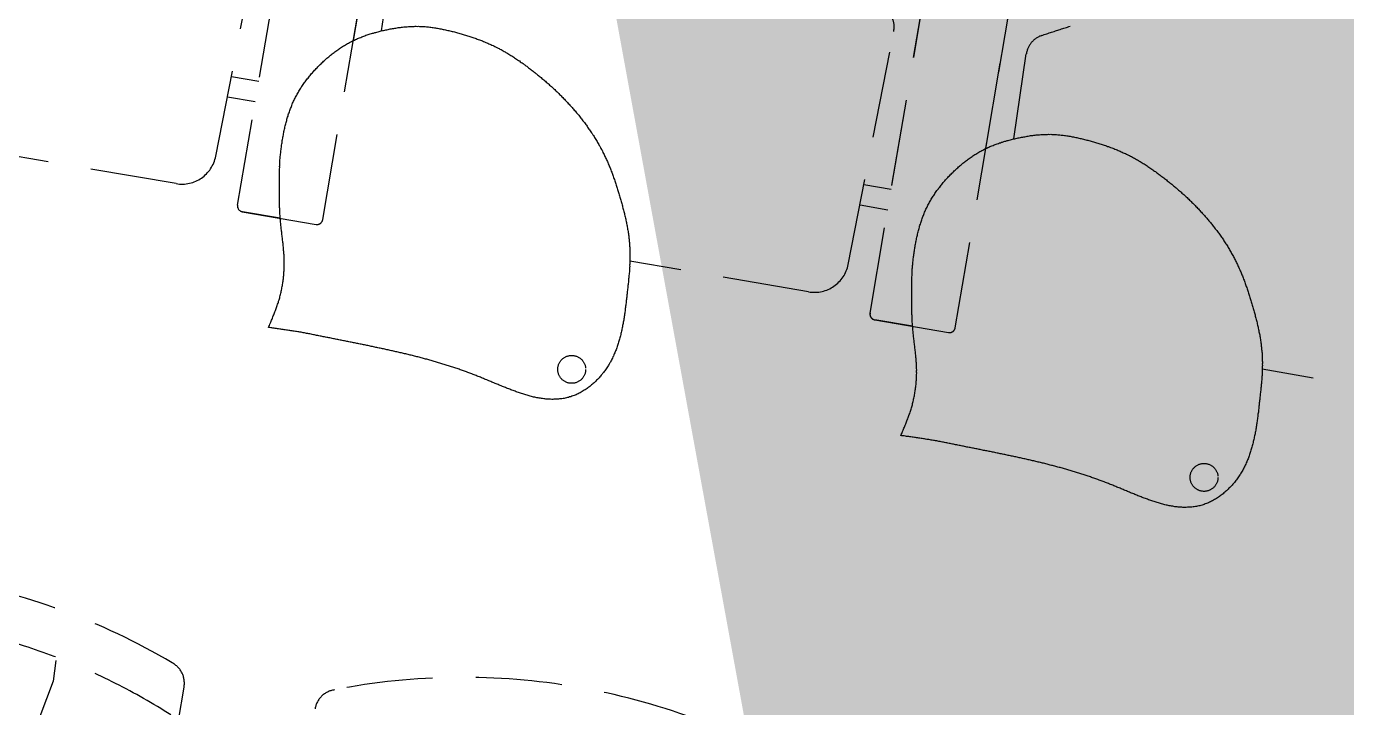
# Model space of a CAD drawing. Header units: metres. Extents: x 630750 to 860239, y 578133 to 726633.
# Drawn here: x 767813 to 768959, y 635681 to 636272 of the extents above; entities that cross this region are included whole.
import ezdxf

# ---------------------------------------------------------------- set-up
doc = ezdxf.new("R2010")
doc.units = ezdxf.units.M
doc.header["$LTSCALE"] = 300
doc.linetypes.add('3$0$업무시설_xr-base$0$CONTINOUS', pattern=[0])
doc.linetypes.add('새_블럭$0$HIDDEN', pattern=[0.375, 0.25, -0.125])
for name, color, linetype in [('3$0$A-CON', 2, 'Continuous'), ('3$0$A-WALL-CONC', 2, 'Continuous'), ('새_블럭$0$KUK-WALL-FIN_1', 30, 'Continuous')]:
    doc.layers.add(name, color=color, linetype=linetype)

# ---------------------------------------------------------------- blocks, each defined once
blk = doc.blocks.new('3$0$con2')
at = {"layer": '3$0$A-WALL-CONC', "linetype": '3$0$업무시설_xr-base$0$CONTINOUS'}
h = blk.add_hatch(color=251, dxfattribs=at)
h.dxf.hatch_style = 1
edge = h.paths.add_edge_path(flags=17)
edge.add_arc((-134345.9, -276172.2), 450, 0, 360)
h.paths.add_polyline_path([(-156156.6, -311179.9), (-156335, -311089.4), (-156922.8, -312248.9), (-156744.4, -312339.4)], flags=16)
h.paths.add_polyline_path([(-157332.3, -313498.9), (-157510.7, -313408.4), (-158053.3, -314478.7), (-157874.9, -314569.2)], flags=16)
h.paths.add_polyline_path([(-94657.6, -334034.7), (-94715.7, -334226.1), (-93739.6, -334522.2), (-93681.5, -334330.9)], flags=17)
h.paths.add_polyline_path([(-111499.3, -328924.2), (-111557.4, -329115.6), (-110581.3, -329411.8), (-110523.3, -329220.4)], flags=17)
h.paths.add_polyline_path([(-109394.1, -329563), (-109452.2, -329754.4), (-108476.1, -330050.6), (-108418, -329859.2)], flags=17)
h.paths.add_polyline_path([(-107288.9, -330201.8), (-107347, -330393.2), (-106370.9, -330689.4), (-106312.8, -330498)], flags=17)
h.paths.add_polyline_path([(-105183.7, -330840.6), (-105241.7, -331032), (-104265.7, -331328.2), (-104207.6, -331136.8)], flags=17)
h.paths.add_polyline_path([(-103078.5, -331479.5), (-103136.5, -331670.8), (-102160.5, -331967), (-102102.4, -331775.6)], flags=16)
h.paths.add_polyline_path([(-100973.2, -332118.3), (-101031.3, -332309.6), (-100055.3, -332605.8), (-99997.2, -332414.4)], flags=16)
h.paths.add_polyline_path([(-98868, -332757.1), (-98926.1, -332948.5), (-97950, -333244.6), (-97892, -333053.2)], flags=16)
h.paths.add_polyline_path([(-96762.8, -333395.9), (-96820.9, -333587.3), (-95844.8, -333883.4), (-95786.8, -333692.1)], flags=16)
edge = h.paths.add_edge_path(flags=17)
edge.add_arc((-134345.9, -286072.2), 450, 0, 360)
h.paths.add_polyline_path([(-143845.9, -275922.2), (-143845.9, -275872.2), (-144545.9, -275872.2), (-144545.9, -286422.2), (-141345.9, -286422.2), (-141345.9, -286222.2), (-143845.9, -286222.2), (-143845.9, -285772.2), (-144345.9, -285772.2), (-144345.9, -276572.2), (-143845.9, -276572.2), (-143845.9, -276122.2), (-141745.9, -276122.2), (-141345.9, -276122.2), (-141345.9, -275922.2)], flags=17)
h.paths.add_polyline_path([(-104645.9, -260722.2), (-107545.9, -260722.2), (-107545.9, -260922.2), (-104645.9, -260922.2)], flags=16)
h.paths.add_polyline_path([(-105845.9, -322372.2), (-105845.9, -325422.2), (-105555.9, -325422.2), (-105555.9, -325222.2), (-105645.9, -325222.2), (-105645.9, -322572.2), (-99445.9, -322572.2), (-99445.9, -325222.2), (-104555.9, -325222.2), (-104555.9, -325422.2), (-99245.9, -325422.2), (-99245.9, -322372.2)], flags=17)
edge = h.paths.add_edge_path(flags=17)
edge.add_arc((-99495.9, -295972.2), 450, 0, 360)
edge = h.paths.add_edge_path(flags=17)
edge.add_arc((-114495.9, -312472.2), 450, 0, 360)
edge = h.paths.add_edge_path(flags=17)
edge.add_arc((-114495.9, -319072.2), 450, 0, 360)
edge = h.paths.add_edge_path(flags=16)
edge.add_arc((-114545.9, -327472.2), 400, 0, 360)
h.paths.add_polyline_path([(-99895.9, -302172.2), (-99095.9, -302172.2), (-99095.9, -302972.2), (-99895.9, -302972.2)], flags=17)
h.paths.add_polyline_path([(-92295.9, -302072.2), (-91595.9, -302072.2), (-91595.9, -303072.2), (-92295.9, -303072.2)], flags=17)
h.paths.add_polyline_path([(-92295.9, -311972.2), (-91595.9, -311972.2), (-91595.9, -312972.2), (-92295.9, -312972.2)], flags=17)
edge = h.paths.add_edge_path()
edge.add_arc((-127717.7, -334910.6), 400, 0, 360)
h.paths.add_polyline_path([(-166745.9, -285572.2), (-165945.9, -285572.2), (-165945.9, -286372.2), (-166745.9, -286372.2)], flags=16)
h.paths.add_polyline_path([(-151620.1, -327239.6), (-152385.6, -327007.3), (-152617.9, -327772.9), (-151852.4, -328005.2)], flags=16)
h.paths.add_polyline_path([(-164251.4, -323406.8), (-165016.9, -323174.5), (-165249.2, -323940), (-164483.7, -324172.3)], flags=17)
h.paths.add_polyline_path([(-165728.1, -305715.7), (-166493.7, -305483.5), (-166726, -306249), (-165960.4, -306481.3)], flags=16)
h.paths.add_polyline_path([(-170567, -321490.3), (-171332.5, -321258), (-171564.8, -322023.6), (-170799.3, -322255.9)], flags=17)
h.paths.add_polyline_path([(-166745.9, -295572.2), (-165945.9, -295572.2), (-165945.9, -296372.2), (-166745.9, -296372.2)], flags=16)
edge = h.paths.add_edge_path(flags=16)
edge.add_arc((-137840, -314543.9), 450, 0, 360)
edge = h.paths.add_edge_path(flags=16)
edge.add_arc((-128366.5, -317418.6), 450, 0, 360)
h.paths.add_polyline_path([(-146814.5, -311402.7), (-147580.1, -311170.4), (-147812.4, -311935.9), (-147046.8, -312168.2)], flags=16)
h.paths.add_polyline_path([(-182399.1, -318004.5), (-183068.9, -317801.2), (-183272.2, -318471.1), (-182602.4, -318674.3)], flags=16)
h.paths.add_polyline_path([(-183245.9, -305522.2), (-182545.9, -305522.2), (-182545.9, -306222.2), (-183245.9, -306222.2)], flags=16)
h.paths.add_polyline_path([(-183245.9, -295622.2), (-182545.9, -295622.2), (-182545.9, -296322.2), (-183245.9, -296322.2)], flags=17)
h.paths.add_polyline_path([(-183245.9, -285722.2), (-182545.9, -285722.2), (-182545.9, -286422.2), (-183245.9, -286422.2)], flags=17)
h.paths.add_polyline_path([(-183245.9, -280472.2), (-182545.9, -280472.2), (-182545.9, -281172.2), (-183245.9, -281172.2)], flags=17)
h.paths.add_polyline_path([(-167847.8, -312701.2), (-168613.4, -312468.9), (-168845.7, -313234.5), (-168080.1, -313466.8)], flags=17)
h.paths.add_polyline_path([(-173995.9, -310859.9), (-173195.9, -310859.9), (-173195.9, -311659.9), (-173995.9, -311659.9)], flags=16)
h.paths.add_polyline_path([(-173995.9, -305472.2), (-173195.9, -305472.2), (-173195.9, -306272.2), (-173995.9, -306272.2)], flags=16)
edge = h.paths.add_edge_path(flags=17)
edge.add_arc((-130500.7, -324451.9), 450, 0, 360)
edge = h.paths.add_edge_path(flags=17)
edge.add_arc((-139974.2, -321577.3), 450, 0, 360)
h.paths.add_polyline_path([(-148948.8, -318436), (-149714.3, -318203.7), (-149946.6, -318969.2), (-149181, -319201.5)], flags=16)
h.paths.add_polyline_path([(-173995.9, -295572.2), (-173195.9, -295572.2), (-173195.9, -296372.2), (-173995.9, -296372.2)], flags=16)
h.paths.add_polyline_path([(-173995.9, -285672.2), (-173195.9, -285672.2), (-173195.9, -286472.2), (-173995.9, -286472.2)], flags=16)
h.paths.add_polyline_path([(-164445.9, -276572.2), (-163645.9, -276572.2), (-163645.9, -275772.2), (-164445.9, -275772.2)], flags=16)
h.paths.add_polyline_path([(-173945.9, -276472.2), (-173345.9, -276472.2), (-173345.9, -275872.2), (-173945.9, -275872.2)], flags=17)
h.paths.add_polyline_path([(-144645.9, -302172.2), (-143845.9, -302172.2), (-143845.9, -302972.2), (-144645.9, -302972.2)], flags=17)
h.paths.add_polyline_path([(-144645.9, -295572.2), (-143845.9, -295572.2), (-143845.9, -296372.2), (-144645.9, -296372.2)], flags=16)
h.paths.add_polyline_path([(-99845.9, -327072.2), (-99045.9, -327072.2), (-99045.9, -327872.2), (-99845.9, -327872.2)], flags=16)
h.paths.add_polyline_path([(-154445.9, -302272.2), (-153845.9, -302272.2), (-153845.9, -302872.2), (-154445.9, -302872.2)], flags=17)
edge = h.paths.add_edge_path(flags=17)
edge.add_arc((-124445.9, -286072.2), 350, 0, 360)
edge = h.paths.add_edge_path(flags=17)
edge.add_arc((-124445.9, -295972.2), 350, 0, 360)
edge = h.paths.add_edge_path(flags=17)
edge.add_arc((-134345.9, -302572.2), 350, 0, 360)
edge = h.paths.add_edge_path(flags=17)
edge.add_arc((-134345.9, -295972.2), 350, 0, 360)
h.paths.add_polyline_path([(-92345.9, -253222.2), (-91645.9, -253222.2), (-91645.9, -253922.2), (-92345.9, -253922.2)], flags=17)
h.paths.add_polyline_path([(-173995.9, -253222.2), (-173295.9, -253222.2), (-173295.9, -253922.2), (-173995.9, -253922.2)], flags=17)
h.paths.add_polyline_path([(-92345.9, -333872.2), (-91645.9, -333872.2), (-91645.9, -334572.2), (-92345.9, -334572.2)], flags=17)
h.paths.add_polyline_path([(-92395.9, -327072.2), (-91645.9, -327072.2), (-91645.9, -327872.2), (-92395.9, -327872.2)], flags=16)
h.paths.add_polyline_path([(-92295.9, -318572.2), (-91595.9, -318572.2), (-91595.9, -319572.2), (-92295.9, -319572.2)], flags=17)
edge = h.paths.add_edge_path(flags=17)
edge.add_arc((-107945.9, -329272.2), 450, 0, 360)
edge = h.paths.add_edge_path(flags=17)
edge.add_arc((-107945.9, -295972.2), 500, 0, 360)
h.paths.add_polyline_path([(-108345.9, -318572.2), (-107545.9, -318572.2), (-107545.9, -319572.2), (-108345.9, -319572.2)], flags=17)
h.paths.add_polyline_path([(-108345.9, -311972.2), (-107545.9, -311972.2), (-107545.9, -312972.2), (-108345.9, -312972.2)], flags=17)
h.paths.add_polyline_path([(-108345.9, -302072.2), (-107545.9, -302072.2), (-107545.9, -303072.2), (-108345.9, -303072.2)], flags=17)
h.paths.add_polyline_path([(-124845.9, -253172.2), (-124045.9, -253172.2), (-124045.9, -253972.2), (-124845.9, -253972.2)], flags=17)
h.paths.add_polyline_path([(-144645.9, -253172.2), (-143845.9, -253172.2), (-143845.9, -253972.2), (-144645.9, -253972.2)], flags=17)
h.paths.add_polyline_path([(-164445.6, -253172.2), (-163645.6, -253172.2), (-163645.6, -253972.2), (-164445.6, -253972.2)], flags=17)
h.paths.add_polyline_path([(-114945.9, -253172.2), (-114145.9, -253172.2), (-114145.9, -253972.2), (-114945.9, -253972.2)], flags=17)
h.paths.add_polyline_path([(-134645.9, -253272.2), (-134045.9, -253272.2), (-134045.9, -253872.2), (-134645.9, -253872.2)], flags=17)
h.paths.add_polyline_path([(-154445.9, -253272.2), (-153845.9, -253272.2), (-153845.9, -253872.2), (-154445.9, -253872.2)], flags=17)
h.paths.add_polyline_path([(-99745.9, -253272.2), (-99145.9, -253272.2), (-99145.9, -253872.2), (-99745.9, -253872.2)], flags=17)
h.paths.add_polyline_path([(-108345.9, -253172.2), (-107545.9, -253172.2), (-107545.9, -253972.2), (-108345.9, -253972.2)], flags=17)
h.paths.add_polyline_path([(-92295.9, -295622.2), (-91595.9, -295622.2), (-91595.9, -296322.2), (-92295.9, -296322.2)], flags=17)
h.paths.add_polyline_path([(-92295.9, -285722.2), (-91595.9, -285722.2), (-91595.9, -286422.2), (-92295.9, -286422.2)], flags=17)
h.paths.add_polyline_path([(-92295.9, -275822.2), (-91595.9, -275822.2), (-91595.9, -276522.2), (-92295.9, -276522.2)], flags=17)
h.paths.add_polyline_path([(-92295.9, -269222.2), (-91595.9, -269222.2), (-91595.9, -269922.2), (-92295.9, -269922.2)], flags=17)
h.paths.add_polyline_path([(-92295.9, -260722.2), (-91595.9, -260722.2), (-91595.9, -261422.2), (-92295.9, -261422.2)], flags=17)
h.paths.add_polyline_path([(-99845.9, -331472.2), (-99045.9, -331472.2), (-99045.9, -332272.2), (-99845.9, -332272.2)], flags=16)
h.paths.add_polyline_path([(-114945.9, -285672.2), (-114145.9, -285672.2), (-114145.9, -286472.2), (-114945.9, -286472.2)], flags=16)
h.paths.add_polyline_path([(-174045.9, -269172.2), (-173245.9, -269172.2), (-173245.9, -269972.2), (-174045.9, -269972.2)], flags=16)
h.paths.add_polyline_path([(-174045.9, -260672.2), (-173245.9, -260672.2), (-173245.9, -261472.2), (-174045.9, -261472.2)], flags=16)
edge = h.paths.add_edge_path(flags=17)
edge.add_arc((-124445.9, -276172.2), 450, 0, 360)
edge = h.paths.add_edge_path(flags=17)
edge.add_arc((-114545.9, -295972.2), 450, 0, 360)
edge = h.paths.add_edge_path(flags=17)
edge.add_arc((-114545.9, -302572.2), 450, 0, 360)
h.paths.add_polyline_path([(-114945.9, -269172.2), (-114145.9, -269172.2), (-114145.9, -269972.2), (-114945.9, -269972.2)], flags=16)
h.paths.add_polyline_path([(-100595.9, -260722.2), (-99795.9, -260722.2), (-99795.9, -261522.2), (-100595.9, -261522.2)], flags=17)
h.paths.add_polyline_path([(-114945.9, -260672.2), (-114145.9, -260672.2), (-114145.9, -261472.2), (-114945.9, -261472.2)], flags=16)
h.paths.add_polyline_path([(-108345.9, -285672.2), (-107545.9, -285672.2), (-107545.9, -286472.2), (-108345.9, -286472.2)], flags=16)
h.paths.add_polyline_path([(-99895.9, -285672.2), (-99095.9, -285672.2), (-99095.9, -286472.2), (-99895.9, -286472.2)], flags=16)
h.paths.add_polyline_path([(-99895.9, -275772.2), (-99095.9, -275772.2), (-99095.9, -276572.2), (-99895.9, -276572.2)], flags=16)
h.paths.add_polyline_path([(-108345.9, -275772.2), (-107545.9, -275772.2), (-107545.9, -276572.2), (-108345.9, -276572.2)], flags=16)
h.paths.add_polyline_path([(-114945.9, -275772.2), (-114145.9, -275772.2), (-114145.9, -276572.2), (-114945.9, -276572.2)], flags=16)
h.paths.add_polyline_path([(-124845.9, -260672.2), (-124045.9, -260672.2), (-124045.9, -261472.2), (-124845.9, -261472.2)], flags=16)
h.paths.add_polyline_path([(-134745.9, -260672.2), (-133945.9, -260672.2), (-133945.9, -261472.2), (-134745.9, -261472.2)], flags=16)
h.paths.add_polyline_path([(-144645.9, -260672.2), (-143845.9, -260672.2), (-143845.9, -261472.2), (-144645.9, -261472.2)], flags=16)
h.paths.add_polyline_path([(-154545.9, -260672.2), (-153745.9, -260672.2), (-153745.9, -261472.2), (-154545.9, -261472.2)], flags=16)
h.paths.add_polyline_path([(-154545.9, -269172.2), (-153745.9, -269172.2), (-153745.9, -269972.2), (-154545.9, -269972.2)], flags=16)
h.paths.add_polyline_path([(-144645.9, -269172.2), (-143845.9, -269172.2), (-143845.9, -269972.2), (-144645.9, -269972.2)], flags=16)
h.paths.add_polyline_path([(-134745.9, -269172.2), (-133945.9, -269172.2), (-133945.9, -269972.2), (-134745.9, -269972.2)], flags=16)
h.paths.add_polyline_path([(-124845.9, -269172.2), (-124045.9, -269172.2), (-124045.9, -269972.2), (-124845.9, -269972.2)], flags=16)
h.paths.add_polyline_path([(-99895.9, -269172.2), (-99095.9, -269172.2), (-99095.9, -269972.2), (-99895.9, -269972.2)], flags=16)
edge = h.paths.add_edge_path(flags=17)
edge.add_arc((-142631.1, -330333), 450, 0, 360)
h.paths.add_polyline_path([(-92245.9, -248122.2), (-91645.9, -248122.2), (-91645.9, -248722.2), (-92245.9, -248722.2)], flags=16)
h.paths.add_polyline_path([(-154545.9, -275772.2), (-153745.9, -275772.2), (-153745.9, -276572.2), (-154545.9, -276572.2)], flags=16)
h.paths.add_polyline_path([(-181495.9, -275872.2), (-180895.9, -275872.2), (-180895.9, -276472.2), (-181495.9, -276472.2)], flags=17)
h.paths.add_polyline_path([(-181495.9, -269272.2), (-180895.9, -269272.2), (-180895.9, -269872.2), (-181495.9, -269872.2)], flags=17)
h.paths.add_polyline_path([(-181495.9, -260772.2), (-180895.9, -260772.2), (-180895.9, -261372.2), (-181495.9, -261372.2)], flags=17)
h.paths.add_polyline_path([(-99745.9, -248122.2), (-99145.9, -248122.2), (-99145.9, -248722.2), (-99745.9, -248722.2)], flags=16)
h.paths.add_polyline_path([(-108245.9, -248122.2), (-107645.9, -248122.2), (-107645.9, -248722.2), (-108245.9, -248722.2)], flags=16)
h.paths.add_polyline_path([(-114845.9, -248122.2), (-114245.9, -248122.2), (-114245.9, -248722.2), (-114845.9, -248722.2)], flags=16)
h.paths.add_polyline_path([(-124745.9, -248122.2), (-124145.9, -248122.2), (-124145.9, -248722.2), (-124745.9, -248722.2)], flags=16)
h.paths.add_polyline_path([(-134645.9, -248122.2), (-134045.9, -248122.2), (-134045.9, -248722.2), (-134645.9, -248722.2)], flags=16)
h.paths.add_polyline_path([(-144545.9, -248122.2), (-143945.9, -248122.2), (-143945.9, -248722.2), (-144545.9, -248722.2)], flags=16)
h.paths.add_polyline_path([(-154445.9, -248122.2), (-153845.9, -248122.2), (-153845.9, -248722.2), (-154445.9, -248722.2)], flags=16)
h.paths.add_polyline_path([(-164345.9, -248122.2), (-163745.9, -248122.2), (-163745.9, -248722.2), (-164345.9, -248722.2)], flags=16)
h.paths.add_polyline_path([(-173945.9, -248122.2), (-173345.9, -248122.2), (-173345.9, -248722.2), (-173945.9, -248722.2)], flags=16)
h.paths.add_polyline_path([(-181495.9, -248122.2), (-180895.9, -248122.2), (-180895.9, -248722.2), (-181495.9, -248722.2)], flags=17)
h.paths.add_polyline_path([(-156129.8, -308837.3), (-156275.2, -309124), (-155530.1, -309501.8), (-155767.5, -309970.1), (-155589.1, -310060.5), (-155031.9, -308961.4), (-158742.7, -307835.4), (-158800.7, -308026.8), (-158705, -308055.9), (-159053.5, -309204.2), (-159149.2, -309175.1), (-159207.2, -309366.5), (-159111.5, -309395.5), (-160940.9, -315424.1), (-163476.7, -314654.6), (-161647.4, -308626.1), (-160164.2, -309076.1), (-160106.1, -308884.7), (-161589.3, -308434.7), (-161240.9, -307286.4), (-159757.6, -307736.5), (-159699.6, -307545.1), (-161374.2, -307036.9), (-163726.1, -314787.9), (-158751.2, -316297.6), (-158462.8, -315728.7), (-158641.1, -315638.2), (-158853.7, -316057.4), (-160749.5, -315482.2), (-158513.6, -308113.9)], flags=16)
h.paths.add_polyline_path([(-164195.9, -268622.2), (-164395.9, -268622.2), (-164395.9, -260722.2), (-161345.9, -260722.2), (-161345.9, -269922.2), (-164395.9, -269922.2), (-164395.9, -269622.2), (-164195.9, -269622.2), (-164195.9, -269722.2), (-161545.9, -269722.2), (-161545.9, -267322.2), (-163095.9, -267322.2), (-163095.9, -267122.2), (-161545.9, -267122.2), (-161545.9, -260922.2), (-164195.9, -260922.2), (-164195.9, -267122.2), (-164095.9, -267122.2), (-164095.9, -267322.2), (-164195.9, -267322.2)], flags=16)
h.paths.add_polyline_path([(-133745.9, -297419), (-133445.9, -297419), (-133445.9, -294772.2), (-133745.9, -294772.2)], flags=16)
h.paths.add_polyline_path([(-174045.9, -269972.2), (-174045.9, -269172.2), (-173245.9, -269172.2), (-173245.9, -269972.2)], flags=16)
edge = h.paths.add_edge_path()
edge.add_line((-92095.9, -249472.2), (-92095.9, -249672.2))
edge.add_line((-92095.9, -249472.2), (-92095.9, -249672.2))
edge.add_line((-92095.9, -249472.2), (-92095.9, -249672.2))
edge.add_line((-107745.9, -269122.2), (-107945.9, -269122.2))
edge.add_line((-107945.9, -266622.2), (-107745.9, -266622.2))
edge.add_line((-107945.9, -265972.2), (-107945.9, -266622.2))
edge.add_line((-107945.9, -269122.2), (-107945.9, -269672.2))
edge.add_line((-107745.9, -269472.2), (-107745.9, -269122.2))
edge.add_line((-107745.9, -266622.2), (-107745.9, -265972.2))
edge.add_arc((-131699.4, -252472.2), 9200, 49.50487, 90)
edge.add_line((-91895.9, -331197.2), (-91595.9, -331197.2))
edge.add_line((-91595.9, -321272.2), (-91895.9, -321272.2))
edge.add_line((-102295.9, -264497.2), (-102095.9, -264497.2))
edge.add_line((-102295.9, -263497.2), (-102095.9, -263497.2))
edge.add_line((-102095.9, -264497.2), (-102095.9, -264872.2))
edge.add_line((-102095.9, -262922.2), (-102095.9, -263497.2))
edge.add_line((-102295.9, -264497.2), (-102295.9, -264672.2))
edge.add_line((-102295.9, -263122.2), (-102295.9, -263497.2))
edge.add_line((-102095.9, -264872.2), (-103745.9, -264872.2))
edge.add_line((-102295.9, -264672.2), (-103745.9, -264672.2))
edge.add_line((-112628.5, -328581.6), (-113861.4, -328207.4))
edge.add_line((-112686.5, -328773), (-112628.5, -328581.6))
edge.add_line((-113989.8, -328377.5), (-112686.5, -328773))
edge.add_line((-91895.9, -334572.2), (-91895.9, -334872.7))
edge.add_line((-91895.9, -334872.7), (-92552.4, -334673.5))
edge.add_line((-91595.9, -321272.2), (-91595.9, -257872))
edge.add_line((-91645.9, -327872.2), (-91595.9, -327872.2))
edge.add_line((-91595.9, -327872.2), (-91595.9, -326772.2))
edge.add_line((-92552.4, -334673.5), (-92610.5, -334864.9))
edge.add_line((-92610.5, -334864.9), (-91595.9, -335172.8))
edge.add_line((-91595.9, -335172.8), (-91595.9, -331197.2))
edge.add_line((-113989.8, -328504.3), (-113989.8, -328377.5))
edge.add_line((-114139.8, -328504.3), (-114139.8, -328154.6))
edge.add_line((-114212.7, -327693.6), (-113861.4, -328207.4))
edge.add_line((-114363.1, -327828), (-114139.8, -328154.6))
edge.add_line((-114139.8, -328504.3), (-113989.8, -328504.3))
edge.add_line((-91595.9, -326772.2), (-91895.9, -326772.2))
edge.add_line((-180895.9, -299322.2), (-182995.9, -299322.2))
edge.add_line((-180895.9, -299022.2), (-180895.9, -299322.2))
edge.add_line((-182995.9, -299022.2), (-180895.9, -299022.2))
edge.add_line((-180895.9, -304122.2), (-180895.9, -304422.2))
edge.add_line((-180895.9, -287122.2), (-182995.9, -287122.2))
edge.add_line((-180895.9, -287422.2), (-180895.9, -287122.2))
edge.add_line((-182995.9, -287422.2), (-180895.9, -287422.2))
edge.add_line((-180895.9, -293072.2), (-182995.9, -293072.2))
edge.add_line((-180895.9, -292772.2), (-180895.9, -293072.2))
edge.add_line((-182995.9, -292772.2), (-180895.9, -292772.2))
edge.add_line((-180895.9, -304422.2), (-182995.9, -304422.2))
edge.add_line((-182995.9, -304122.2), (-180895.9, -304122.2))
edge.add_line((-91595.9, -331197.2), (-91595.9, -335172.8))
edge.add_line((-91595.9, -257872.1), (-91595.9, -321272.2))
edge.add_line((-92095.9, -249472.2), (-92095.9, -249672.2))
edge.add_line((-89395.6, -249672.2), (-92095.9, -249672.2))
edge.add_line((-89395.6, -249472.2), (-92095.9, -249472.2))
edge.add_line((-125725.1, -245475.7), (-122586.8, -248122.2))
edge.add_line((-128045.9, -242472.2), (-121345.9, -248122.2))
edge.add_line((-144945.9, -243272.2), (-131695.9, -243272.2))
edge.add_line((-145745.9, -242472.2), (-128045.9, -242472.2))
edge.add_line((-144945.9, -248122.2), (-144945.9, -243272.2))
edge.add_line((-145745.9, -248122.2), (-145745.9, -242472.2))
edge.add_line((-183095.9, -306222.2), (-183095.9, -313624.3))
edge.add_line((-183295.9, -313624.2), (-183095.9, -313624.2))
edge.add_line((-89395.6, -248522.2), (-91645.9, -248522.2))
edge.add_line((-92095.9, -257472.1), (-89395.6, -257472.1))
edge.add_line((-91595.9, -257872.1), (-88995.6, -257872.1))
edge.add_line((-89395.6, -249672.2), (-89395.6, -257472.1))
edge.add_line((-89395.6, -248522.2), (-89395.6, -249472.2))
edge.add_line((-88995.6, -248122.2), (-88995.6, -257872.1))
edge.add_line((-88995.6, -248122.2), (-91645.9, -248122.2))
edge.add_line((-102295.9, -263122.2), (-103745.9, -263122.2))
edge.add_line((-102095.9, -262922.2), (-103745.9, -262922.2))
edge.add_line((-99295.9, -275772.2), (-99295.9, -269972.2))
edge.add_line((-99095.9, -275772.2), (-99095.9, -269972.2))
edge.add_line((-99295.9, -285672.2), (-99295.9, -276572.2))
edge.add_line((-99095.9, -285672.2), (-99095.9, -276572.2))
edge.add_line((-99295.9, -290172.2), (-99095.9, -290172.2))
edge.add_line((-183245.9, -306222.2), (-183295.9, -306222.2))
edge.add_line((-111745.9, -265972.2), (-107945.9, -265972.2))
edge.add_line((-111745.9, -262022.2), (-111745.9, -265972.2))
edge.add_line((-111545.9, -262022.2), (-111745.9, -262022.2))
edge.add_line((-111545.9, -262922.2), (-111545.9, -262022.2))
edge.add_line((-111445.9, -262922.2), (-111545.9, -262922.2))
edge.add_line((-111445.9, -263122.2), (-111445.9, -262922.2))
edge.add_line((-111545.9, -263122.2), (-111445.9, -263122.2))
edge.add_line((-111545.9, -265772.2), (-111545.9, -263122.2))
edge.add_line((-103945.9, -265772.2), (-111545.9, -265772.2))
edge.add_line((-103945.9, -263122.2), (-103945.9, -265772.2))
edge.add_line((-110445.9, -263122.2), (-103945.9, -263122.2))
edge.add_line((-110445.9, -262922.2), (-110445.9, -263122.2))
edge.add_line((-109295.9, -262922.2), (-110445.9, -262922.2))
edge.add_line((-109295.9, -260922.2), (-109295.9, -262922.2))
edge.add_line((-111545.9, -260922.2), (-109295.9, -260922.2))
edge.add_line((-111545.9, -261022.2), (-111545.9, -260922.2))
edge.add_line((-111745.9, -261022.2), (-111545.9, -261022.2))
edge.add_line((-111745.9, -260722.2), (-111745.9, -261022.2))
edge.add_line((-108245.9, -260722.2), (-111745.9, -260722.2))
edge.add_line((-108245.9, -260922.2), (-108245.9, -260722.2))
edge.add_line((-109095.9, -260922.2), (-108245.9, -260922.2))
edge.add_line((-109095.9, -262922.2), (-109095.9, -260922.2))
edge.add_line((-103945.9, -262922.2), (-109095.9, -262922.2))
edge.add_line((-103945.9, -260722.2), (-103945.9, -262922.2))
edge.add_line((-103745.9, -260722.2), (-103945.9, -260722.2))
edge.add_line((-103745.9, -262922.2), (-103745.9, -260722.2))
edge.add_line((-103745.9, -264672.2), (-103745.9, -263122.2))
edge.add_line((-103745.9, -266622.2), (-103745.9, -264872.2))
edge.add_line((-103945.9, -266622.2), (-103745.9, -266622.2))
edge.add_line((-103945.9, -265972.2), (-103945.9, -266622.2))
edge.add_line((-107745.9, -265972.2), (-103945.9, -265972.2))
edge.add_line((-103745.9, -269157.8), (-103945.9, -269162.2))
edge.add_line((-103745.9, -269672.2), (-103745.9, -269157.8))
edge.add_line((-107945.9, -269672.2), (-103745.9, -269672.2))
edge.add_line((-103945.9, -269472.2), (-107745.9, -269472.2))
edge.add_line((-103945.9, -269162.2), (-103945.9, -269472.2))
edge.add_line((-173945.9, -248622.2), (-180895.9, -248622.2))
edge.add_line((-164345.9, -248622.2), (-173345.9, -248622.2))
edge.add_line((-154445.9, -248622.2), (-163745.9, -248622.2))
edge.add_line((-154445.9, -248122.2), (-181495.9, -248122.2))
edge.add_line((-144545.9, -248622.2), (-153845.9, -248622.2))
edge.add_line((-114845.9, -248622.2), (-124145.9, -248622.2))
edge.add_line((-108245.9, -248622.2), (-114245.9, -248622.2))
edge.add_line((-99745.9, -248622.2), (-107645.9, -248622.2))
edge.add_line((-92245.9, -248622.2), (-99145.9, -248622.2))
edge.add_line((-145745.9, -248122.2), (-153845.9, -248122.2))
edge.add_line((-144545.9, -248122.2), (-144945.9, -248122.2))
edge.add_line((-122586.8, -248122.2), (-124145.9, -248122.2))
edge.add_line((-91645.9, -248122.2), (-121345.9, -248122.2))
edge.add_line((-180995.9, -280772.2), (-182545.9, -280772.2))
edge.add_line((-181495.9, -280472.2), (-183295.9, -280472.2))
edge.add_line((-180995.9, -276472.2), (-180995.9, -280772.2))
edge.add_line((-180995.9, -269872.2), (-180995.9, -275872.2))
edge.add_line((-180995.9, -261372.2), (-180995.9, -269272.2))
edge.add_line((-180995.9, -248722.2), (-180995.9, -260772.2))
edge.add_line((-181495.9, -248122.2), (-181495.9, -280472.2))
edge.add_line((-91895.9, -331197.2), (-91895.9, -333872.2))
edge.add_line((-91895.9, -326772.2), (-91895.9, -327072.2))
edge.add_line((-91895.9, -319572.2), (-91895.9, -321272.2))
edge.add_line((-91895.9, -312972.2), (-91895.9, -318572.2))
edge.add_line((-91895.9, -303072.2), (-91895.9, -311972.2))
edge.add_line((-92095.9, -296322.2), (-92095.9, -302072.2))
edge.add_line((-92095.9, -286422.2), (-92095.9, -295622.2))
edge.add_line((-92095.9, -276522.2), (-92095.9, -285722.2))
edge.add_line((-92095.9, -269922.2), (-92095.9, -275822.2))
edge.add_line((-92095.9, -261422.2), (-92095.9, -269222.2))
edge.add_line((-92095.9, -257472.1), (-92095.9, -260722.2))
edge.add_line((-99095.9, -286472.2), (-99095.9, -290172.2))
edge.add_line((-99295.9, -286472.2), (-99295.9, -290172.2))
edge.add_line((-182995.9, -304422.2), (-182995.9, -305522.2))
edge.add_line((-182995.9, -299322.2), (-182995.9, -304122.2))
edge.add_line((-182995.9, -296322.2), (-182995.9, -299022.2))
edge.add_line((-182995.9, -293072.2), (-182995.9, -295622.2))
edge.add_line((-182995.9, -287422.2), (-182995.9, -292772.2))
edge.add_line((-182995.9, -286422.2), (-182995.9, -287122.2))
edge.add_line((-182995.9, -281172.2), (-182995.9, -285722.2))
edge.add_line((-183295.9, -280472.2), (-183295.9, -313624.2))
blk = doc.blocks.new('새_블럭$0$GF0T')
at = {"layer": '새_블럭$0$KUK-WALL-FIN_1', "color": 222, "linetype": '새_블럭$0$HIDDEN'}
for p, q in [((521.6, 290.3), (36.6, 290.3)), ((526.6, 220.3), (526.6, 285.3)), ((521.6, 215.3), (36.6, 215.3)), ((363.9, -266.6), (36.6, -266.6)), ((526.6, -303.3), (526.6, -336.6)), ((521.6, -341.6), (36.6, -341.6))]:
    blk.add_line(p, q, dxfattribs=at)
at = {"layer": '새_블럭$0$KUK-WALL-FIN_1', "color": 8, "linetype": '새_블럭$0$HIDDEN'}
for p, q in [((412.5, 191.3), (412.5, 215.3)), ((430.5, 190.9), (430.5, 215.3)), ((-29.6, 195.2), (-59, 195.2)), ((483, 189.5), (277.2, 194.4)), ((512.3, 159.5), (512.3, 2.2)), ((351.6, -243.9), (277.2, -245.7))]:
    blk.add_line(p, q, dxfattribs=at)
blk.add_lwpolyline([(-63, 81.5), (-45, 82.2), (19.5, 69.9), (45.1, 50)], dxfattribs=at)
at = {"layer": '새_블럭$0$KUK-WALL-FIN_1', "color": 8}
for points in [[(621.7, -297.3, 0), (620.8, -297.1, 0), (619.8, -296.9, 0), (618.8, -296.7, 0), (617.9, -296.4, 0), (616.9, -296.2, 0), (616, -296, 0), (615, -295.8, 0), (614, -295.5, 0), (613.1, -295.3, 0), (612.1, -295.1, 0), (611.1, -294.9, 0), (610.2, -294.7, 0), (609.2, -294.5, 0), (608.2, -294.3, 0), (607.3, -294.1, 0), (606.3, -293.9, 0), (605.3, -293.7, 0), (604.4, -293.5, 0), (603.4, -293.4, 0), (602.4, -293.2, 0), (601.5, -293, 0), (600.5, -292.9, 0), (599.5, -292.7, 0), (598.5, -292.6, 0), (597.6, -292.5, 0), (596.6, -292.3, 0), (595.6, -292.2, 0), (594.6, -292.1, 0), (593.7, -292, 0), (592.7, -291.9, 0), (591.7, -291.8, 0), (590.7, -291.8, 0), (589.7, -291.7, 0), (588.7, -291.7, 0), (587.8, -291.6, 0), (586.8, -291.6, 0), (585.8, -291.6, 0), (584.8, -291.6, 0), (583.8, -291.6, 0), (582.8, -291.6, 0), (581.8, -291.6, 0), (580.9, -291.6, 0), (579.9, -291.6, 0), (578.9, -291.7, 0), (577.9, -291.7, 0), (576.9, -291.8, 0), (575.9, -291.8, 0), (574.9, -291.9, 0), (574, -292, 0), (573, -292.1, 0), (572, -292.2, 0), (571, -292.3, 0), (570, -292.4, 0), (569.1, -292.5, 0), (568.1, -292.7, 0), (567.1, -292.8, 0), (566.1, -292.9, 0), (565.2, -293.1, 0), (564.2, -293.3, 0), (563.2, -293.4, 0), (562.2, -293.6, 0), (561.3, -293.8, 0), (560.3, -294, 0), (559.4, -294.2, 0), (558.4, -294.4, 0), (557.4, -294.6, 0), (556.5, -294.9, 0), (555.5, -295.1, 0), (554.6, -295.3, 0), (553.6, -295.6, 0), (552.7, -295.8, 0), (551.7, -296.1, 0), (550.8, -296.3, 0), (549.8, -296.6, 0), (548.9, -296.9, 0), (547.9, -297.1, 0), (547, -297.4, 0), (546, -297.7, 0), (545.1, -298, 0), (544.1, -298.2, 0), (543.2, -298.5, 0), (542.2, -298.8, 0), (541.3, -299.1, 0), (540.3, -299.4, 0), (539.4, -299.6, 0), (538.4, -299.9, 0), (537.5, -300.2, 0), (536.6, -300.5, 0), (535.6, -300.8, 0), (534.7, -301, 0), (533.7, -301.3, 0), (532.8, -301.6, 0), (531.8, -301.9, 0), (530.9, -302.1, 0), (529.9, -302.4, 0), (529, -302.6, 0), (528, -302.9, 0), (527.1, -303.1, 0), (526.1, -303.4, 0), (525.1, -303.6, 0), (524.2, -303.8, 0), (523.2, -304.1, 0), (522.3, -304.3, 0), (521.3, -304.5, 0), (520.4, -304.7, 0), (519.4, -304.9, 0), (518.4, -305.1, 0), (517.5, -305.3, 0), (516.5, -305.5, 0), (515.5, -305.7, 0), (514.6, -305.9, 0), (513.6, -306, 0), (512.6, -306.2, 0), (511.7, -306.4, 0), (510.7, -306.6, 0), (509.7, -306.8, 0), (508.7, -306.9, 0), (507.8, -307.1, 0), (506.8, -307.3, 0), (505.8, -307.4, 0), (504.9, -307.6, 0), (503.9, -307.8, 0), (502.9, -307.9, 0), (501.9, -308.1, 0), (501, -308.3, 0), (500, -308.4, 0), (499, -308.6, 0), (498, -308.8, 0), (497.1, -308.9, 0), (496.1, -309.1, 0), (495.1, -309.3, 0), (494.2, -309.4, 0), (493.2, -309.6, 0), (492.2, -309.8, 0), (491.2, -309.9, 0), (490.3, -310.1, 0), (489.3, -310.3, 0), (488.3, -310.4, 0), (487.3, -310.6, 0), (486.4, -310.7, 0), (485.4, -310.9, 0), (484.4, -311, 0), (483.4, -311.1, 0), (482.5, -311.3, 0), (481.5, -311.4, 0), (480.5, -311.5, 0), (479.5, -311.6, 0), (478.6, -311.8, 0), (477.6, -311.9, 0), (476.6, -312, 0), (475.6, -312.1, 0), (474.7, -312.1, 0), (473.7, -312.2, 0), (472.7, -312.3, 0), (471.7, -312.4, 0), (470.7, -312.4, 0), (469.7, -312.5, 0), (468.8, -312.5, 0), (467.8, -312.6, 0), (466.8, -312.6, 0), (465.8, -312.6, 0), (464.8, -312.7, 0), (463.8, -312.7, 0), (462.8, -312.7, 0), (461.8, -312.7, 0), (460.9, -312.8, 0), (459.9, -312.8, 0), (458.9, -312.8, 0), (457.9, -312.8, 0), (456.9, -312.8, 0), (455.9, -312.8, 0), (454.9, -312.7, 0), (453.9, -312.7, 0), (452.9, -312.7, 0), (451.9, -312.7, 0), (450.9, -312.6, 0), (449.9, -312.6, 0), (448.9, -312.5, 0), (448, -312.5, 0), (447, -312.4, 0), (446, -312.3, 0), (445, -312.3, 0), (444, -312.2, 0), (443, -312.1, 0), (442, -312, 0), (441, -311.9, 0), (440.1, -311.8, 0), (439.1, -311.7, 0), (438.1, -311.5, 0), (437.1, -311.4, 0), (436.1, -311.3, 0), (435.2, -311.1, 0), (434.2, -310.9, 0), (433.2, -310.8, 0), (432.2, -310.6, 0), (431.3, -310.4, 0), (430.3, -310.2, 0), (429.3, -310, 0), (428.4, -309.8, 0), (427.4, -309.6, 0), (426.5, -309.4, 0), (425.5, -309.1, 0), (424.6, -308.9, 0), (423.6, -308.6, 0), (422.7, -308.3, 0), (421.7, -308.1, 0), (420.8, -307.8, 0), (419.8, -307.5, 0), (418.9, -307.1, 0), (418, -306.8, 0), (417.1, -306.5, 0), (416.1, -306.1, 0), (415.2, -305.8, 0), (414.3, -305.4, 0), (413.4, -305.1, 0), (412.5, -304.7, 0), (411.6, -304.3, 0), (410.7, -303.9, 0), (409.8, -303.5, 0), (408.9, -303.1, 0), (408, -302.7, 0), (407.1, -302.2, 0), (406.2, -301.8, 0), (405.3, -301.3, 0), (404.5, -300.9, 0), (403.6, -300.4, 0), (402.7, -299.9, 0), (401.8, -299.5, 0), (401, -299, 0), (400.1, -298.5, 0), (399.3, -298, 0), (398.4, -297.5, 0), (397.6, -296.9, 0), (396.7, -296.4, 0), (395.9, -295.9, 0), (395, -295.4, 0), (394.2, -294.8, 0), (393.4, -294.3, 0), (392.5, -293.7, 0), (391.7, -293.2, 0), (390.9, -292.6, 0), (390.1, -292, 0), (389.3, -291.4, 0), (388.5, -290.9, 0), (387.7, -290.3, 0), (386.9, -289.7, 0), (386.1, -289.1, 0), (385.3, -288.5, 0), (384.5, -287.8, 0), (383.7, -287.2, 0), (382.9, -286.6, 0), (382.2, -286, 0), (381.4, -285.3, 0), (380.7, -284.7, 0), (379.9, -284, 0), (379.2, -283.4, 0), (378.4, -282.7, 0), (377.7, -282, 0), (377, -281.4, 0), (376.2, -280.7, 0), (375.5, -280, 0), (374.8, -279.3, 0), (374.1, -278.6, 0), (373.4, -277.9, 0), (372.7, -277.2, 0), (372.1, -276.5, 0), (371.4, -275.8, 0), (370.7, -275, 0), (370.1, -274.3, 0), (369.4, -273.5, 0), (368.8, -272.8, 0), (368.1, -272, 0), (367.5, -271.3, 0), (366.9, -270.5, 0), (366.3, -269.7, 0), (365.7, -269, 0), (365.1, -268.2, 0), (364.5, -267.4, 0), (363.9, -266.6, 0), (363.4, -265.8, 0), (362.8, -265, 0), (362.3, -264.2, 0), (361.7, -263.3, 0), (361.2, -262.5, 0), (360.7, -261.7, 0), (360.2, -260.8, 0), (359.7, -260, 0), (359.2, -259.1, 0), (358.7, -258.3, 0), (358.2, -257.4, 0), (357.7, -256.6, 0), (357.2, -255.7, 0), (356.8, -254.8, 0), (356.3, -254, 0), (355.9, -253.1, 0), (355.4, -252.2, 0), (355, -251.3, 0), (354.6, -250.4, 0), (354.1, -249.5, 0), (353.7, -248.6, 0), (353.3, -247.7, 0), (352.9, -246.8, 0), (352.5, -245.9, 0), (352.1, -245, 0), (351.7, -244.1, 0), (351.3, -243.2, 0), (350.9, -242.3, 0), (350.6, -241.3, 0), (350.2, -240.4, 0), (349.8, -239.5, 0), (349.4, -238.6, 0), (349.1, -237.7, 0), (348.7, -236.7, 0), (348.4, -235.8, 0), (348.1, -234.9, 0), (347.7, -233.9, 0), (347.4, -233, 0), (347.1, -232.1, 0), (346.8, -231.1, 0), (346.4, -230.2, 0), (346.1, -229.2, 0), (345.9, -228.3, 0), (345.6, -227.4, 0), (345.3, -226.4, 0), (345, -225.5, 0), (344.8, -224.5, 0), (344.5, -223.6, 0), (344.3, -222.6, 0), (344, -221.6, 0), (343.8, -220.7, 0), (343.6, -219.7, 0), (343.4, -218.8, 0), (343.2, -217.8, 0), (343, -216.8, 0), (342.8, -215.9, 0), (342.6, -214.9, 0), (342.5, -213.9, 0), (342.3, -213, 0), (342.2, -212, 0), (342, -211, 0), (341.9, -210, 0), (341.8, -209.1, 0), (341.7, -208.1, 0), (341.6, -207.1, 0), (341.5, -206.1, 0), (341.5, -205.2, 0), (341.4, -204.2, 0), (341.3, -203.2, 0), (341.3, -202.2, 0), (341.3, -201.2, 0), (341.2, -200.2, 0), (341.2, -199.2, 0), (341.2, -198.3, 0), (341.2, -197.3, 0), (341.2, -196.3, 0), (341.2, -195.3, 0), (341.2, -194.3, 0), (341.2, -193.3, 0), (341.2, -192.3, 0), (341.3, -191.3, 0), (341.3, -190.4, 0), (341.4, -189.4, 0), (341.4, -188.4, 0), (341.5, -187.4, 0), (341.5, -186.4, 0), (341.6, -185.4, 0), (341.7, -184.4, 0), (341.7, -183.4, 0), (341.8, -182.4, 0), (341.9, -181.4, 0), (342, -180.5, 0), (342.1, -179.5, 0), (342.2, -178.5, 0), (342.3, -177.5, 0), (342.4, -176.5, 0), (342.5, -175.5, 0), (342.6, -174.5, 0), (342.7, -173.6, 0), (342.8, -172.6, 0), (342.9, -171.6, 0), (343.1, -170.6, 0), (343.2, -169.6, 0), (343.3, -168.6, 0), (343.5, -167.7, 0), (343.6, -166.7, 0), (343.8, -165.7, 0), (343.9, -164.7, 0), (344.1, -163.8, 0), (344.3, -162.8, 0), (344.4, -161.8, 0), (344.6, -160.8, 0), (344.8, -159.9, 0), (345, -158.9, 0), (345.2, -157.9, 0), (345.3, -157, 0), (345.5, -156, 0), (345.8, -155, 0), (346, -154.1, 0), (346.2, -153.1, 0), (346.4, -152.2, 0), (346.6, -151.2, 0), (346.9, -150.2, 0), (347.1, -149.3, 0), (347.4, -148.3, 0), (347.6, -147.4, 0), (347.9, -146.4, 0), (348.1, -145.5, 0), (348.4, -144.6, 0), (348.7, -143.6, 0), (349, -142.7, 0), (349.3, -141.7, 0), (349.6, -140.8, 0), (349.9, -139.9, 0), (350.2, -138.9, 0), (350.5, -138, 0), (350.8, -137.1, 0), (351.2, -136.1, 0), (351.5, -135.2, 0), (351.9, -134.3, 0), (352.2, -133.4, 0), (352.6, -132.5, 0), (352.9, -131.5, 0), (353.3, -130.6, 0), (353.7, -129.7, 0), (354, -128.8, 0), (354.4, -127.9, 0), (354.8, -127, 0), (355.2, -126.1, 0), (355.6, -125.2, 0), (356, -124.3, 0), (356.4, -123.4, 0), (356.8, -122.5, 0), (357.2, -121.6, 0), (357.7, -120.7, 0), (358.1, -119.8, 0), (358.5, -118.9, 0), (358.9, -118, 0), (359.4, -117.1, 0), (359.8, -116.2, 0), (360.3, -115.4, 0), (360.7, -114.5, 0), (361.2, -113.6, 0), (361.6, -112.7, 0), (362.1, -111.8, 0), (362.5, -111, 0), (363, -110.1, 0), (363.5, -109.2, 0), (363.9, -108.4, 0), (364.4, -107.5, 0), (364.9, -106.6, 0), (365.4, -105.8, 0), (365.8, -104.9, 0), (366.3, -104, 0), (366.8, -103.2, 0), (367.3, -102.3, 0), (367.8, -101.5, 0), (368.3, -100.6, 0), (368.8, -99.7, 0), (369.3, -98.9, 0), (369.8, -98, 0), (370.3, -97.2, 0), (370.8, -96.4, 0), (371.3, -95.5, 0), (371.8, -94.7, 0), (372.3, -93.8, 0), (372.8, -93, 0), (373.4, -92.2, 0), (373.9, -91.3, 0), (374.4, -90.5, 0), (374.9, -89.7, 0), (375.5, -88.8, 0), (376, -88, 0), (376.5, -87.2, 0), (377.1, -86.4, 0), (377.6, -85.6, 0), (378.2, -84.7, 0), (378.7, -83.9, 0), (379.3, -83.1, 0), (379.9, -82.3, 0), (380.4, -81.5, 0), (381, -80.7, 0), (381.6, -79.9, 0), (382.1, -79.1, 0), (382.7, -78.3, 0), (383.3, -77.5, 0), (383.9, -76.7, 0), (384.5, -75.9, 0), (385.1, -75.1, 0), (385.7, -74.3, 0), (386.3, -73.6, 0), (386.9, -72.8, 0), (387.5, -72, 0), (388.1, -71.2, 0), (388.7, -70.4, 0), (389.3, -69.7, 0), (389.9, -68.9, 0), (390.6, -68.1, 0), (391.2, -67.4, 0), (391.8, -66.6, 0), (392.4, -65.9, 0), (393.1, -65.1, 0), (393.7, -64.4, 0), (394.4, -63.6, 0), (395, -62.9, 0), (395.7, -62.1, 0), (396.3, -61.4, 0), (397, -60.7, 0), (397.6, -59.9, 0), (398.3, -59.2, 0), (399, -58.5, 0), (399.7, -57.7, 0), (400.3, -57, 0), (401, -56.3, 0), (401.7, -55.6, 0), (402.4, -54.9, 0), (403.1, -54.2, 0), (403.8, -53.5, 0), (404.5, -52.8, 0), (405.2, -52.1, 0), (405.9, -51.4, 0), (406.6, -50.7, 0), (407.3, -50, 0), (408, -49.3, 0), (408.7, -48.7, 0), (409.5, -48, 0), (410.2, -47.3, 0), (410.9, -46.7, 0), (411.7, -46, 0), (412.4, -45.3, 0), (413.1, -44.7, 0), (413.9, -44, 0), (414.6, -43.4, 0), (415.4, -42.8, 0), (416.1, -42.1, 0), (416.9, -41.5, 0), (417.7, -40.9, 0), (418.4, -40.3, 0), (419.2, -39.7, 0), (420, -39, 0), (420.8, -38.4, 0), (421.5, -37.8, 0), (422.3, -37.3, 0), (423.1, -36.7, 0), (423.9, -36.1, 0), (424.7, -35.5, 0), (425.5, -34.9, 0), (426.3, -34.4, 0), (427.1, -33.8, 0), (427.9, -33.3, 0), (428.7, -32.7, 0), (429.5, -32.2, 0), (430.4, -31.6, 0), (431.2, -31.1, 0), (432, -30.5, 0), (432.8, -30, 0), (433.7, -29.5, 0), (434.5, -29, 0), (435.3, -28.4, 0), (436.2, -27.9, 0), (437, -27.4, 0), (437.9, -26.9, 0), (438.7, -26.4, 0), (439.6, -25.9, 0), (440.4, -25.4, 0), (441.3, -24.9, 0), (442.1, -24.5, 0), (443, -24, 0), (443.9, -23.5, 0), (444.7, -23, 0), (445.6, -22.5, 0), (446.5, -22.1, 0), (447.3, -21.6, 0), (448.2, -21.1, 0), (449.1, -20.7, 0), (450, -20.2, 0), (450.8, -19.7, 0), (451.7, -19.3, 0), (452.6, -18.8, 0), (453.5, -18.4, 0), (454.4, -17.9, 0), (455.2, -17.5, 0), (456.1, -17.1, 0), (457, -16.6, 0), (457.9, -16.2, 0), (458.8, -15.7, 0), (459.7, -15.3, 0), (460.6, -14.9, 0), (461.5, -14.4, 0), (462.4, -14, 0), (463.3, -13.6, 0), (464.2, -13.1, 0), (465.1, -12.7, 0), (466, -12.3, 0), (466.9, -11.9, 0), (467.8, -11.5, 0), (468.7, -11.1, 0), (469.6, -10.7, 0), (470.5, -10.3, 0), (471.4, -9.9, 0), (472.3, -9.5, 0), (473.2, -9.1, 0), (474.1, -8.7, 0), (475.1, -8.3, 0), (476, -7.9, 0), (476.9, -7.5, 0), (477.8, -7.2, 0), (478.7, -6.8, 0), (479.6, -6.4, 0), (480.6, -6.1, 0), (481.5, -5.7, 0), (482.4, -5.4, 0), (483.3, -5, 0), (484.3, -4.7, 0), (485.2, -4.4, 0), (486.1, -4.1, 0), (487.1, -3.7, 0), (488, -3.4, 0), (488.9, -3.1, 0), (489.9, -2.8, 0), (490.8, -2.5, 0), (491.7, -2.2, 0), (492.7, -2, 0), (493.6, -1.7, 0), (494.6, -1.4, 0), (495.5, -1.2, 0), (496.4, -0.9, 0), (497.4, -0.7, 0), (498.3, -0.4, 0), (499.3, -0.2, 0), (500.2, 0, 0), (501.2, 0.2, 0), (502.2, 0.4, 0), (503.1, 0.6, 0), (504.1, 0.8, 0), (505, 1, 0), (506, 1.2, 0), (507, 1.4, 0), (507.9, 1.5, 0), (508.9, 1.7, 0), (509.8, 1.8, 0), (510.8, 2, 0), (511.8, 2.1, 0), (512.8, 2.3, 0), (513.7, 2.4, 0), (514.7, 2.5, 0), (515.7, 2.6, 0), (516.7, 2.8, 0), (517.6, 2.9, 0), (518.6, 3, 0), (519.6, 3.1, 0), (520.6, 3.2, 0), (521.5, 3.3, 0), (522.5, 3.3, 0), (523.5, 3.4, 0), (524.5, 3.5, 0), (525.5, 3.6, 0), (526.5, 3.7, 0), (527.5, 3.7, 0), (528.4, 3.8, 0), (529.4, 3.9, 0), (530.4, 4, 0), (531.4, 4, 0), (532.4, 4.1, 0), (533.4, 4.1, 0), (534.4, 4.2, 0), (535.4, 4.3, 0), (536.4, 4.3, 0), (537.4, 4.4, 0), (538.4, 4.4, 0), (539.4, 4.5, 0), (540.4, 4.6, 0), (541.4, 4.6, 0), (542.4, 4.7, 0), (543.4, 4.7, 0), (544.4, 4.8, 0), (545.4, 4.8, 0), (546.4, 4.9, 0), (547.4, 5, 0), (548.4, 5, 0), (549.4, 5.1, 0), (550.4, 5.1, 0), (551.4, 5.1, 0), (552.4, 5.2, 0), (553.4, 5.2, 0), (554.4, 5.3, 0), (555.4, 5.3, 0), (556.4, 5.3, 0), (557.4, 5.4, 0), (558.4, 5.4, 0), (559.4, 5.4, 0), (560.4, 5.4, 0), (561.4, 5.5, 0), (562.4, 5.5, 0), (563.4, 5.5, 0), (564.4, 5.5, 0), (565.4, 5.5, 0), (566.4, 5.5, 0), (567.4, 5.5, 0), (568.4, 5.4, 0), (569.4, 5.4, 0), (570.4, 5.4, 0), (571.4, 5.3, 0), (572.4, 5.3, 0), (573.4, 5.3, 0), (574.4, 5.2, 0), (575.4, 5.1, 0), (576.3, 5.1, 0), (577.3, 5, 0), (578.3, 4.9, 0), (579.3, 4.8, 0), (580.3, 4.7, 0), (581.3, 4.6, 0), (582.2, 4.5, 0), (583.2, 4.4, 0), (584.2, 4.2, 0), (585.2, 4.1, 0), (586.1, 4, 0), (587.1, 3.8, 0), (588.1, 3.6, 0), (589, 3.4, 0), (590, 3.3, 0), (590.9, 3.1, 0), (591.9, 2.9, 0), (592.8, 2.6, 0), (593.8, 2.4, 0), (594.7, 2.2, 0), (595.7, 1.9, 0), (596.6, 1.6, 0), (597.6, 1.4, 0), (598.5, 1.1, 0), (599.5, 0.8, 0), (600.4, 0.5, 0), (601.3, 0.2, 0), (602.2, -0.2, 0), (603.2, -0.5, 0), (604.1, -0.9, 0), (605, -1.2, 0), (605.9, -1.6, 0), (606.8, -2, 0), (607.7, -2.4, 0), (608.6, -2.9, 0), (609.5, -3.3, 0), (610.4, -3.7, 0), (611.3, -4.2, 0), (612.2, -4.7, 0), (613, -5.1, 0), (613.9, -5.6, 0), (614.8, -6.1, 0), (615.6, -6.7, 0), (616.4, -7.2, 0), (617.3, -7.7, 0), (618.1, -8.3, 0), (618.9, -8.9, 0), (619.7, -9.4, 0), (620.5, -10, 0), (621.3, -10.6, 0), (622.1, -11.3, 0), (622.9, -11.9, 0), (623.6, -12.5, 0), (624.4, -13.2, 0), (625.1, -13.8, 0), (625.9, -14.5, 0), (626.6, -15.2, 0), (627.3, -15.9, 0), (628, -16.6, 0), (628.7, -17.3, 0), (629.3, -18.1, 0), (630, -18.8, 0), (630.6, -19.6, 0), (631.3, -20.3, 0), (631.9, -21.1, 0), (632.5, -21.9, 0), (633.1, -22.7, 0), (633.6, -23.5, 0), (634.2, -24.3, 0), (634.7, -25.2, 0), (635.2, -26, 0), (635.7, -26.9, 0), (636.2, -27.7, 0), (636.7, -28.6, 0), (637.1, -29.5, 0), (637.6, -30.4, 0), (638, -31.3, 0), (638.4, -32.2, 0), (638.7, -33.1, 0), (639.1, -34, 0), (639.4, -34.9, 0), (639.7, -35.9, 0), (640, -36.8, 0), (640.3, -37.8, 0), (640.6, -38.7, 0), (640.8, -39.7, 0), (641, -40.6, 0), (641.2, -41.6, 0), (641.4, -42.6, 0), (641.6, -43.6, 0), (641.8, -44.5, 0), (641.9, -45.5, 0), (642, -46.5, 0), (642.1, -47.5, 0), (642.2, -48.5, 0), (642.3, -49.5, 0), (642.4, -50.5, 0), (642.4, -51.4, 0), (642.5, -52.4, 0), (642.5, -53.4, 0), (642.5, -54.4, 0), (642.5, -55.4, 0), (642.5, -56.4, 0), (642.5, -57.4, 0), (642.5, -58.3, 0), (642.4, -59.3, 0), (642.4, -60.3, 0), (642.3, -61.3, 0), (642.2, -62.3, 0), (642.1, -63.3, 0), (642, -64.3, 0), (641.9, -65.2, 0), (641.8, -66.2, 0), (641.7, -67.2, 0), (641.6, -68.2, 0), (641.5, -69.2, 0), (641.3, -70.1, 0), (641.2, -71.1, 0), (641, -72.1, 0), (640.9, -73.1, 0), (640.7, -74, 0), (640.5, -75, 0), (640.4, -76, 0), (640.2, -77, 0), (640, -77.9, 0), (639.8, -78.9, 0), (639.7, -79.9, 0), (639.5, -80.9, 0), (639.3, -81.8, 0), (639.1, -82.8, 0), (638.9, -83.8, 0), (638.7, -84.7, 0), (638.5, -85.7, 0), (638.3, -86.7, 0), (638.1, -87.6, 0), (637.9, -88.6, 0), (637.6, -89.6, 0), (637.4, -90.5, 0), (637.2, -91.5, 0), (637, -92.4, 0), (636.8, -93.4, 0), (636.6, -94.4, 0), (636.4, -95.3, 0), (636.1, -96.3, 0), (635.9, -97.3, 0), (635.7, -98.2, 0), (635.5, -99.2, 0), (635.3, -100.1, 0), (635.1, -101.1, 0), (634.8, -102.1, 0), (634.6, -103, 0), (634.4, -104, 0), (634.2, -104.9, 0), (634, -105.9, 0), (633.8, -106.9, 0), (633.5, -107.8, 0), (633.3, -108.8, 0), (633.1, -109.7, 0), (632.9, -110.7, 0), (632.7, -111.7, 0), (632.5, -112.6, 0), (632.3, -113.6, 0), (632.1, -114.5, 0), (631.9, -115.5, 0), (631.7, -116.5, 0), (631.5, -117.4, 0), (631.3, -118.4, 0), (631.1, -119.4, 0), (631, -120.3, 0), (630.8, -121.3, 0), (630.6, -122.3, 0), (630.4, -123.2, 0), (630.3, -124.2, 0), (630.1, -125.2, 0), (629.9, -126.1, 0), (629.8, -127.1, 0), (629.6, -128.1, 0), (629.4, -129, 0), (629.3, -130, 0), (629.1, -131, 0), (629, -131.9, 0), (628.8, -132.9, 0), (628.7, -133.9, 0), (628.5, -134.9, 0), (628.4, -135.8, 0), (628.2, -136.8, 0), (628.1, -137.8, 0), (628, -138.8, 0), (627.8, -139.7, 0), (627.7, -140.7, 0), (627.6, -141.7, 0), (627.5, -142.7, 0), (627.3, -143.6, 0), (627.2, -144.6, 0), (627.1, -145.6, 0), (627, -146.6, 0), (626.9, -147.5, 0), (626.7, -148.5, 0), (626.6, -149.5, 0), (626.5, -150.5, 0), (626.4, -151.4, 0), (626.3, -152.4, 0), (626.2, -153.4, 0), (626.1, -154.4, 0), (626, -155.4, 0), (625.9, -156.3, 0), (625.8, -157.3, 0), (625.7, -158.3, 0), (625.6, -159.3, 0), (625.5, -160.3, 0), (625.4, -161.2, 0), (625.4, -162.2, 0), (625.3, -163.2, 0), (625.2, -164.2, 0), (625.1, -165.2, 0), (625, -166.2, 0), (624.9, -167.1, 0), (624.9, -168.1, 0), (624.8, -169.1, 0), (624.7, -170.1, 0), (624.6, -171.1, 0), (624.6, -172.1, 0), (624.5, -173, 0), (624.4, -174, 0), (624.4, -175, 0), (624.3, -176, 0), (624.2, -177, 0), (624.2, -178, 0), (624.1, -178.9, 0), (624, -179.9, 0), (624, -180.9, 0), (623.9, -181.9, 0), (623.9, -182.9, 0), (623.8, -183.9, 0), (623.8, -184.9, 0), (623.7, -185.8, 0), (623.7, -186.8, 0), (623.6, -187.8, 0), (623.6, -188.8, 0), (623.5, -189.8, 0), (623.5, -190.8, 0), (623.4, -191.8, 0), (623.4, -192.8, 0), (623.3, -193.7, 0), (623.3, -194.7, 0), (623.2, -195.7, 0), (623.2, -196.7, 0), (623.1, -197.7, 0), (623.1, -198.7, 0), (623.1, -199.7, 0), (623, -200.7, 0), (623, -201.7, 0), (623, -202.6, 0), (622.9, -203.6, 0), (622.9, -204.6, 0), (622.8, -205.6, 0), (622.8, -206.6, 0), (622.8, -207.6, 0), (622.7, -208.6, 0), (622.7, -209.6, 0), (622.7, -210.6, 0), (622.6, -211.5, 0), (622.6, -212.5, 0), (622.6, -213.5, 0), (622.5, -214.5, 0), (622.5, -215.5, 0), (622.5, -216.5, 0), (622.5, -217.5, 0), (622.4, -218.5, 0), (622.4, -219.4, 0), (622.4, -220.4, 0), (622.3, -221.4, 0), (622.3, -222.4, 0), (622.3, -223.4, 0), (622.3, -224.4, 0), (622.2, -225.4, 0), (622.2, -226.4, 0), (622.2, -227.4, 0), (622.2, -228.3, 0), (622.1, -229.3, 0), (622.1, -230.3, 0), (622.1, -231.3, 0), (622, -232.3, 0), (622, -233.3, 0), (622, -234.3, 0), (622, -235.3, 0), (621.9, -236.2, 0), (621.9, -237.2, 0), (621.9, -238.2, 0), (621.9, -239.2, 0), (621.8, -240.2, 0), (621.8, -241.2, 0), (621.8, -242.2, 0), (621.7, -243.2, 0), (621.7, -244.1, 0), (621.7, -245.1, 0), (621.7, -246.1, 0), (621.6, -247.1, 0), (621.6, -248.1, 0), (621.6, -249.1, 0), (621.5, -250.1, 0), (621.5, -251, 0), (621.5, -252, 0), (621.4, -253, 0), (621.4, -254, 0), (621.4, -255, 0), (621.4, -256, 0), (621.3, -257, 0), (621.3, -257.9, 0), (621.3, -258.9, 0), (621.3, -259.9, 0), (621.2, -260.9, 0), (621.2, -261.9, 0), (621.2, -262.9, 0), (621.2, -263.9, 0), (621.2, -264.8, 0), (621.1, -265.8, 0), (621.1, -266.8, 0), (621.1, -267.8, 0), (621.1, -268.8, 0), (621.1, -269.8, 0), (621.1, -270.7, 0), (621.1, -271.7, 0), (621.1, -272.7, 0), (621.1, -273.7, 0), (621.2, -274.7, 0), (621.2, -275.7, 0), (621.2, -276.7, 0), (621.2, -277.6, 0), (621.2, -278.6, 0), (621.2, -279.6, 0), (621.2, -280.6, 0), (621.3, -281.6, 0), (621.3, -282.6, 0), (621.3, -283.5, 0), (621.3, -284.5, 0), (621.4, -285.5, 0), (621.4, -286.5, 0), (621.4, -287.5, 0), (621.4, -288.5, 0), (621.5, -289.5, 0), (621.5, -290.4, 0), (621.5, -291.4, 0), (621.6, -292.4, 0), (621.6, -293.4, 0), (621.6, -294.4, 0), (621.7, -295.4, 0), (621.7, -296.4, 0), (621.7, -297.3, 0)], [(259.1, -235.1, 0), (258.6, -234.2, 0), (258, -233.2, 0), (257.5, -232.2, 0), (257, -231.2, 0), (256.4, -230.2, 0), (255.9, -229.2, 0), (255.4, -228.2, 0), (254.9, -227.2, 0), (254.3, -226.2, 0), (253.8, -225.2, 0), (253.3, -224.2, 0), (252.8, -223.3, 0), (252.2, -222.3, 0), (251.7, -221.3, 0), (251.2, -220.3, 0), (250.7, -219.3, 0), (250.2, -218.3, 0), (249.6, -217.3, 0), (249.1, -216.3, 0), (248.6, -215.3, 0), (248.1, -214.3, 0), (247.6, -213.3, 0), (247.1, -212.3, 0)]]:
    blk.add_polyline3d(points, dxfattribs=at)
at = {"layer": '새_블럭$0$KUK-WALL-FIN_1', "color": 8, "linetype": '새_블럭$0$HIDDEN'}
blk.add_circle((613.2, -31.8), 12.1, dxfattribs=at)
at = {"layer": '새_블럭$0$KUK-WALL-FIN_1', "color": 222, "linetype": '새_블럭$0$HIDDEN'}
for centre, start, end in [((521.6, 285.3), 0, 90), ((521.6, 220.3), 270, 0), ((521.6, -336.6), 270, 0)]:
    blk.add_arc(centre, 5, start, end, dxfattribs=at)
at = {"layer": '새_블럭$0$KUK-WALL-FIN_1', "color": 8, "linetype": '새_블럭$0$HIDDEN'}
for centre, radius, start, end in [((-59, 175.2), 20, 90, 161.6297), ((478.7, -26.5), 555.1, 157.2563, 202.5437), ((276.7, 174.4), 20, 88.694, 151.7523), ((482.3, 159.5), 30, 0, 88.6312), ((464.5, -26.5), 580.9, 159.023, 200.7917), ((370.6, -25), 370.6, 152.1204, 207.8796), ((-59.6, -226.4), 20, 198.2085, 270), ((276.7, -225.7), 20, 208.2477, 271.306)]:
    blk.add_arc(centre, radius, start, end, dxfattribs=at)

msp = doc.modelspace()

# ---------------------------------------------------------------- block references
at = {"layer": '3$0$A-CON'}
msp.add_blockref('3$0$con2', (862450.3, 945382.4), dxfattribs=at)
at = {"layer": '새_블럭$0$KUK-WALL-FIN_1', "rotation": 260.3072193918649}
for p in [(767872.2, 636667.3), (768421.2, 636573.5), (768970.1, 636479.8), (767747.8, 635673.6), (768296.7, 635579.8)]:
    msp.add_blockref('새_블럭$0$GF0T', p, dxfattribs=at)

doc.saveas('drawing.dxf')
